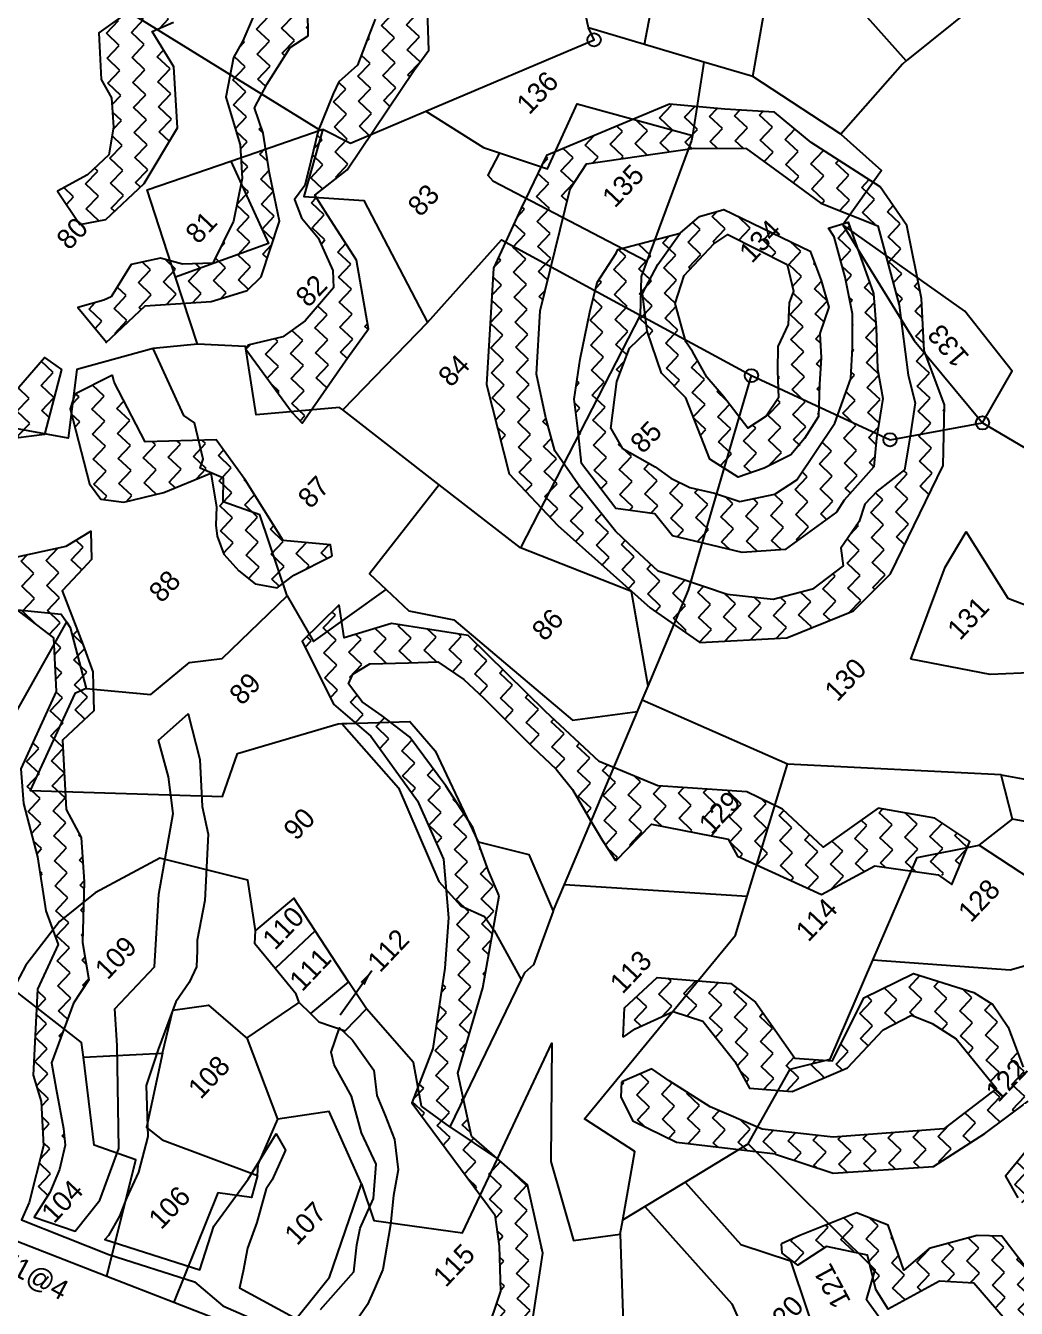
# Model space of a CAD drawing. Header units: metres. Extents: x 302481 to 307962, y 1946667 to 1951250.
# Drawn here: x 306762.4 to 307122.7, y 1949225.2 to 1949691.6 of the extents above; entities that cross this region are included whole.
import ezdxf

# ---------------------------------------------------------------- set-up
doc = ezdxf.new("R2010")
doc.units = ezdxf.units.M
for name, color, linetype in [('POLY_HATCH', 12, 'Continuous'), ('POLY_PARCEL', 6, 'Continuous'), ('SYM_ARROW', 1, 'Continuous'), ('SYM_STONE', 1, 'Continuous'), ('TEXT_PARCEL', 7, 'Continuous')]:
    doc.layers.add(name, color=color, linetype=linetype)
doc.styles.get("Standard").update_dxf_attribs({"font": 'simplex.shx'})
doc.styles.add('TEXT_MAP', font='')
doc.styles.get('TEXT_MAP').set_extended_font_data('Kruti Dev 050')
doc.dimstyles.get("Standard").update_dxf_attribs({"dimtxt": 0.18, "dimasz": 0.18, "dimexe": 0.18, "dimexo": 0.0625, "dimgap": 0.09, "dimtad": 0, "dimtih": 1, "dimtoh": 1, "dimdec": 4, "dimzin": 0, "dimdsep": 46, "dimtxsty": 'Standard', "dimcen": 0.09, "dimadec": 0, "dimazin": 0, "dimtfac": 1, "dimtdec": 4, "dimtofl": 0, "dimtmove": 0, "dimatfit": 3, "dimfxl": 1, "dimtolj": 1, "dimtzin": 0, "dimarcsym": 0})
pattern_1 = [(46.59836, (306648.6593, 1946662.5794), (-0.253821, 9.096249), [6.434523, -6.434523]), (136.59836, (306653.0805, 1946667.2544), (-9.096249, -0.253821), [6.434523, -6.434523])]

# ---------------------------------------------------------------- blocks, each defined once
blk = doc.blocks.new('STONE')
blk.add_circle((0, 0), 0.851)
blk = doc.blocks.new('TEXTARROW')
blk.add_leader([(0.04, -0.01), (8.68, -0.01)], dimstyle='Standard', override={"dimtxt": 2.5, "dimasz": 2.5, "dimexe": 1.25, "dimexo": 0.625, "dimgap": 0.625, "dimtad": 1, "dimtih": 0, "dimtoh": 0, "dimzin": 8, "dimcen": 2.5, "dimtofl": 1})

msp = doc.modelspace()

# ---------------------------------------------------------------- hatches: boundary and pattern name
at = {"layer": 'POLY_HATCH'}
h = msp.add_hatch(dxfattribs=at)
h.set_pattern_fill('ZIGZAG', color=256, scale=2.026621, angle=46.5984, style=0)
h.set_pattern_definition(pattern_1)
h.paths.add_polyline_path([(306907.16, 1949760.42), (306900.62, 1949767.37), (306893.68, 1949774.72), (306882.15, 1949775.58), (306876.69, 1949772.25), (306864.26, 1949762.37), (306857.83, 1949765.37), (306850.35, 1949777.85), (306839.12, 1949782.29), (306823.89, 1949773.53), (306811.03, 1949764.83), (306807.21, 1949773.85), (306793.52, 1949781.39), (306785.12, 1949783.93), (306760.12, 1949769.73), (306746.88, 1949760.63), (306739.02, 1949745.26), (306743.01, 1949729.9), (306741.69, 1949705.66), (306735.08, 1949686.43), (306726.23, 1949676.26), (306710.66, 1949665.5), (306690.26, 1949656.98), (306676.57, 1949649.85), (306658.94, 1949641.81), (306644.62, 1949642.99), (306631.26, 1949638.64), (306610.08, 1949643.99), (306596.77, 1949651.95), (306586.33, 1949656.41), (306568.25, 1949672.03), (306562.95, 1949677.04), (306557.95, 1949685.62), (306553.39, 1949693.03), (306547.6, 1949701.59), (306542.62, 1949709.39), (306535.61, 1949719.11), (306527.38, 1949729.98), (306526.11, 1949747.4), (306527.39, 1949758.55), (306525.66, 1949781.02), (306515.72, 1949779.47), (306510.84, 1949772.26), (306510.3, 1949724.8), (306511.99, 1949720.77), (306536.76, 1949685.68), (306534.14, 1949684.38), (306549.2, 1949669.53), (306563.05, 1949656.44), (306578.61, 1949638.63), (306603.45, 1949629.81), (306625.93, 1949620.14), (306642.06, 1949624.96), (306662.57, 1949629.51), (306674.69, 1949635.81), (306688.08, 1949639.36), (306714.35, 1949650.82), (306721.44, 1949652.61), (306744.26, 1949674.28), (306754.04, 1949693.6), (306751.08, 1949714.94), (306751.8, 1949732.02), (306751.45, 1949744.71), (306757.62, 1949751.23), (306771.33, 1949757.57), (306777.72, 1949756.17), (306786.37, 1949758.79), (306803.12, 1949741.42), (306809.76, 1949730.5), (306816.45, 1949717.99), (306811.19, 1949707.53), (306798.42, 1949695.66), (306789.08, 1949689.05), (306789.94, 1949672.01), (306793.69, 1949665.37), (306794.38, 1949654.68), (306792.67, 1949644.71), (306784.94, 1949637.35), (306773.99, 1949631.49), (306782.14, 1949619.31), (306791.61, 1949621.17), (306805.53, 1949634.26), (306817.68, 1949654.44), (306816.28, 1949676.62), (306808.39, 1949689.48), (306816.23, 1949692.88), (306822.82, 1949698.23), (306826.64, 1949703.89), (306829.14, 1949713.88), (306826.03, 1949726.09), (306822.1, 1949739.07), (306819.91, 1949746.54), (306825.72, 1949751.87), (306841.21, 1949751.12), (306847.95, 1949737.03), (306851.13, 1949707.76), (306845.13, 1949694.89), (306841.41, 1949686.06), (306838, 1949680.01), (306835.22, 1949665.65), (306840.46, 1949648.34), (306841.19, 1949636.06), (306838.05, 1949620.5), (306830.53, 1949605.21), (306819.43, 1949604.9), (306811.44, 1949607.05), (306800.79, 1949604.76), (306793.57, 1949593.05), (306790.83, 1949591.79), (306781.38, 1949589.14), (306791.87, 1949576.57), (306805.88, 1949589.7), (306829.92, 1949591.29), (306834.75, 1949592.74), (306842.94, 1949595.37), (306848.13, 1949600.31), (306854.77, 1949620.48), (306851.1, 1949637.96), (306848.83, 1949652.55), (306845.65, 1949661.79), (306850.21, 1949670.44), (306858.64, 1949683.74), (306865.18, 1949687.92), (306864.95, 1949706.3), (306866.19, 1949719.12), (306861.67, 1949728.58), (306859.32, 1949736.51), (306861.57, 1949742.17), (306865.74, 1949745.48), (306873.79, 1949752.91), (306880.2, 1949752.56), (306884.8, 1949749.76), (306894, 1949744.69), (306894.15, 1949729.51), (306891.67, 1949713.18), (306889.6, 1949701.14), (306889.53, 1949693.94), (306887.04, 1949687.48), (306883.06, 1949677.24), (306876.3, 1949671.18), (306874.29, 1949666.86), (306868.79, 1949653.39), (306866.16, 1949642.39), (306864.01, 1949633.54), (306860.15, 1949628.36), (306862.73, 1949621.78), (306868.79, 1949614.49), (306874.18, 1949602.65), (306874.35, 1949596.26), (306864.03, 1949584.25), (306855.93, 1949578.42), (306843.22, 1949575.4), (306842.55, 1949573.98), (306859.35, 1949550.96), (306863.01, 1949547.08), (306879.6, 1949570.93), (306887.06, 1949581.41), (306882.74, 1949606.36), (306872.16, 1949622.68), (306867.54, 1949629.93), (306879.38, 1949639.21), (306903.67, 1949675.41), (306909.08, 1949682.75), (306907.79, 1949719), (306904.41, 1949731.2), (306918.71, 1949737.02), (306926.92, 1949749.74), (306948.51, 1949747.9), (306962.24, 1949752.72), (306977.73, 1949765.45), (306997.35, 1949763.55), (307003.6, 1949776.22), (307003.52, 1949776.87), (306994.16, 1949781.87), (306984.2, 1949783.57), (306969.76, 1949774.83), (306965.9, 1949770.75), (306959.03, 1949761.04), (306953.21, 1949774.03), (306943.22, 1949776.52), (306934.07, 1949777.45), (306922.33, 1949771.56), (306914.23, 1949763)])
h = msp.add_hatch(dxfattribs=at)
h.set_pattern_fill('ZIGZAG', color=256, scale=2.026621, angle=46.5984, style=0)
h.set_pattern_definition(pattern_1)
h.paths.add_polyline_path([(306677.92, 1949585.08), (306708, 1949593.51), (306740.81, 1949612.63), (306757.1, 1949626.73), (306751.36, 1949642.48), (306732.13, 1949625.27), (306694, 1949606.75), (306670.59, 1949603.82), (306652.54, 1949598.76), (306629.87, 1949596.6), (306616.36, 1949591.67), (306604.12, 1949595.87), (306590.25, 1949604.56), (306567.94, 1949616.81), (306542.56, 1949630.49), (306535.35, 1949644.68), (306519.45, 1949677.04), (306504.24, 1949669.44), (306514.6, 1949634.22), (306529.87, 1949623.31), (306566.27, 1949594.79), (306583.82, 1949589.98), (306621.4, 1949573.62), (306653.16, 1949576.04)])
h.paths.add_polyline_path([(306673.44, 1949527.36), (306687.02, 1949529.27), (306711, 1949539.04), (306724.55, 1949542.46), (306739.49, 1949550.46), (306754.14, 1949541.02), (306769.24, 1949542.97), (306775.41, 1949566.63), (306769.23, 1949571), (306754.55, 1949553.92), (306745.99, 1949562.01), (306734.49, 1949566.99), (306715.83, 1949556.61), (306676.7, 1949546.4), (306656.28, 1949545.06), (306640.32, 1949546.88), (306615.97, 1949550.74), (306600.45, 1949563.94), (306575.4, 1949565.5), (306560.79, 1949573.42), (306546.13, 1949582.85), (306519.85, 1949601.81), (306506.03, 1949614.88), (306499.98, 1949602.98), (306505.01, 1949580.23), (306521.34, 1949570.46), (306547.54, 1949556.06), (306584.36, 1949542.62), (306644.46, 1949524.03), (306654.48, 1949518.16)])
h.paths.add_polyline_path([(306681.86, 1949508.08), (306671.86, 1949518.8), (306662.4, 1949495.07), (306685.63, 1949485.75), (306705.52, 1949488.98), (306720.81, 1949495.91), (306739.39, 1949482.02), (306756.07, 1949481.67), (306772.6, 1949469.02), (306773.49, 1949449.54), (306760.67, 1949421.4), (306761.6, 1949408.78), (306766.74, 1949389.42), (306769.76, 1949369.77), (306774.23, 1949357.49), (306766.75, 1949341.32), (306765.13, 1949309.95), (306768.11, 1949300.46), (306768.9, 1949284.29), (306762.57, 1949259.34), (306765.51, 1949258.34), (306771.28, 1949267.29), (306774.75, 1949275.72), (306776.82, 1949284.57), (306776.19, 1949290.57), (306773.49, 1949304.84), (306771.84, 1949314.51), (306779.77, 1949336.11), (306785.36, 1949344.69), (306783.05, 1949358.21), (306783.74, 1949380.24), (306782.65, 1949396.39), (306777.2, 1949406.59), (306775.86, 1949431.79), (306787.21, 1949442.47), (306786.83, 1949456.7), (306783.33, 1949466.31), (306775.66, 1949486.15), (306779.44, 1949490.14), (306786.36, 1949497.46), (306786.07, 1949507.81), (306777.16, 1949502.38), (306756.57, 1949497.91), (306747.97, 1949504.78), (306728.81, 1949519.13), (306714.16, 1949510.3), (306700.18, 1949500.84)])
h = msp.add_hatch(dxfattribs=at)
h.set_pattern_fill('ZIGZAG', color=256, scale=2.026621, angle=46.5984, style=0)
h.set_pattern_definition(pattern_1)
h.paths.add_polyline_path([(306930, 1949561.17), (306938.23, 1949528.7), (306955.93, 1949509.89), (306989.49, 1949479.95), (307007.6, 1949467.34), (307039.22, 1949469.01), (307063.51, 1949478.82), (307076.89, 1949492.33), (307096.05, 1949531.65), (307096.53, 1949553.75), (307089.21, 1949573.53), (307088.25, 1949592.43), (307082.86, 1949618.96), (307073.23, 1949633.03), (307048.05, 1949649.13), (307034.81, 1949660.11), (307016.73, 1949661.27), (306996.52, 1949663.07), (306951.86, 1949644.45), (306942.61, 1949625.26), (306932.55, 1949603.4)])
h.paths.add_polyline_path([(306992.41, 1949493.25), (306984.01, 1949501.19), (306976.96, 1949507.86), (306964.3, 1949523.55), (306954.9, 1949537), (306951.63, 1949549.01), (306948.25, 1949564.95), (306949.58, 1949587.88), (306960.47, 1949632.35), (306966.44, 1949641.36), (307005.53, 1949647.05), (307024.51, 1949646.93), (307039.2, 1949636.23), (307051.55, 1949627.09), (307072.39, 1949618.85), (307080.05, 1949589.95), (307083.36, 1949564.53), (307085.93, 1949554.46), (307083.99, 1949541.65), (307082.01, 1949530.15), (307072.08, 1949522.34), (307067.63, 1949517.63), (307065.52, 1949511.36), (307058.91, 1949501.68), (307059.74, 1949495.16), (307048.53, 1949486.67), (307034.24, 1949482.99), (307017.5, 1949484.8)], flags=16)
h.paths.add_polyline_path([(306997.62, 1949506.16), (306991.18, 1949514.15), (306977.07, 1949516.04), (306964.51, 1949532.37), (306963.19, 1949545.09), (306961.91, 1949555.85), (306964.13, 1949570.3), (306967.59, 1949587.41), (306970.23, 1949598.28), (306977.14, 1949608.95), (306977.76, 1949610.27), (307000.49, 1949616.15), (307007.52, 1949622.24), (307016.29, 1949624.78), (307047.78, 1949609.65), (307051.67, 1949598.96), (307054.55, 1949589.23), (307051.21, 1949579.65), (307051.78, 1949570.83), (307051.06, 1949561.32), (307050.73, 1949549.54), (307042.52, 1949536.45), (307030.97, 1949530.66), (307021.57, 1949527.45), (307011.25, 1949534.02), (307002.46, 1949556.34), (306993.71, 1949565.26), (306988.39, 1949580.48), (306982.01, 1949574.41), (306977.44, 1949562.18), (306975.29, 1949545.1), (306979.41, 1949538.02), (306991.37, 1949531.17), (306997.04, 1949527.08), (307004.01, 1949523.68), (307012.9, 1949521.64), (307022.14, 1949518.63), (307034.82, 1949521.28), (307042.86, 1949526.42), (307056.69, 1949547.09), (307062.46, 1949563.28), (307063.13, 1949574.75), (307063.12, 1949586.86), (307060.47, 1949600.19), (307056.47, 1949614.8), (307054.42, 1949618.01), (307061.55, 1949620.18), (307070.77, 1949594.27), (307071.76, 1949581.87), (307072.17, 1949566.83), (307074.1, 1949556.09), (307071.88, 1949541.63), (307070.86, 1949531.14), (307060.07, 1949519.05), (307057.25, 1949514.72), (307038.65, 1949501.11), (307022.97, 1949500.01)], flags=0)
h.paths.add_polyline_path([(307025.01, 1949545.21), (307016.19, 1949556.73), (307010.11, 1949563.76), (307004.94, 1949573.1), (307002.56, 1949576.63), (306998.58, 1949590.58), (307001.89, 1949600.82), (307016.55, 1949616.32), (307039.4, 1949604.83), (307041.63, 1949595.08), (307040.12, 1949590.78), (307039.68, 1949582.92), (307035.97, 1949574.96), (307035.88, 1949566.13), (307036.15, 1949556.32), (307031.76, 1949549.65)], flags=0)
h = msp.add_hatch(dxfattribs=at)
h.set_pattern_fill('ZIGZAG', color=256, scale=2.026621, angle=46.5984, style=0)
h.set_pattern_definition(pattern_1)
h.paths.add_polyline_path([(307011.25, 1949534.02), (307021.57, 1949527.45), (307030.97, 1949530.66), (307040.65, 1949535.51), (307045.72, 1949541.54), (307050.73, 1949549.54), (307051.06, 1949561.32), (307051.78, 1949570.83), (307051.21, 1949579.65), (307054.55, 1949589.23), (307051.67, 1949598.96), (307047.78, 1949609.65), (307016.29, 1949624.78), (307007.52, 1949622.24), (307000.49, 1949616.15), (306992.3, 1949604.8), (306986.7, 1949594.17), (306988.39, 1949580.48), (306993.71, 1949565.26), (307002.46, 1949556.34)])
h.paths.add_polyline_path([(307016.19, 1949556.73), (307010.11, 1949563.76), (307004.94, 1949573.1), (307002.56, 1949576.63), (306998.58, 1949590.58), (307001.89, 1949600.82), (307016.55, 1949616.32), (307039.4, 1949604.83), (307041.63, 1949595.08), (307040.12, 1949590.78), (307039.68, 1949582.92), (307035.97, 1949574.96), (307035.88, 1949566.13), (307036.15, 1949556.32), (307031.76, 1949549.65), (307025.01, 1949545.21)], flags=16)
h = msp.add_hatch(dxfattribs=at)
h.set_pattern_fill('ZIGZAG', color=256, scale=2.026621, angle=46.5984, style=0)
h.set_pattern_definition(pattern_1)
h.paths.add_polyline_path([(306997.62, 1949506.16), (307022.97, 1949500.01), (307038.65, 1949501.11), (307057.25, 1949514.72), (307060.07, 1949519.05), (307070.86, 1949531.14), (307071.88, 1949541.63), (307074.1, 1949556.09), (307072.17, 1949566.83), (307071.76, 1949581.87), (307070.77, 1949594.27), (307061.55, 1949620.18), (307054.42, 1949618.01), (307056.47, 1949614.8), (307060.47, 1949600.19), (307063.12, 1949586.86), (307063.13, 1949574.75), (307062.46, 1949563.28), (307056.69, 1949547.09), (307042.86, 1949526.42), (307034.82, 1949521.28), (307022.14, 1949518.63), (307012.9, 1949521.64), (307004.01, 1949523.68), (306997.04, 1949527.08), (306991.37, 1949531.17), (306979.41, 1949538.02), (306975.29, 1949545.1), (306977.44, 1949562.18), (306982.01, 1949574.41), (306988.39, 1949580.48), (306986.7, 1949594.17), (306992.3, 1949604.8), (307000.49, 1949616.15), (306978.04, 1949610.35), (306970.23, 1949598.28), (306967.59, 1949587.41), (306964.13, 1949570.3), (306961.91, 1949555.85), (306963.19, 1949545.09), (306964.51, 1949532.37), (306977.07, 1949516.04), (306991.18, 1949514.15)])
h = msp.add_hatch(dxfattribs=at)
h.set_pattern_fill('ZIGZAG', color=256, scale=2.026621, angle=46.5984, style=0)
h.set_pattern_definition(pattern_1)
h.paths.add_polyline_path([(306853.85, 1949487.16), (306859.92, 1949491.76), (306873.88, 1949498.83), (306873.29, 1949502.88), (306856.08, 1949504.45), (306842.22, 1949526.53), (306831.71, 1949540.96), (306805.84, 1949540.29), (306793.4, 1949564.19), (306780.27, 1949557.6), (306778.65, 1949552.25), (306785.59, 1949525.03), (306789.72, 1949519.39), (306798.16, 1949518.31), (306812.66, 1949521.81), (306829.71, 1949528.93), (306831.81, 1949516.61), (306831.55, 1949509.97), (306832.11, 1949506), (306834.5, 1949499.44), (306839.97, 1949493.4), (306845.85, 1949488.7)])
h = msp.add_hatch(dxfattribs=at)
h.set_pattern_fill('ZIGZAG', color=256, scale=2.026621, angle=46.5984, style=0)
h.set_pattern_definition(pattern_1)
h.paths.add_polyline_path([(306934.58, 1949375.22), (306930.73, 1949384.29), (306924.99, 1949400.04), (306915.29, 1949415.25), (306901.98, 1949433), (306892.04, 1949440.68), (306884.82, 1949445.78), (306879.78, 1949452.27), (306881.45, 1949455.86), (306887.54, 1949459.57), (306901.68, 1949459.97), (306912.29, 1949460.27), (306921.75, 1949453.91), (306929.01, 1949447.04), (306946.74, 1949429.41), (306955.37, 1949421.25), (306961.32, 1949413.9), (306967.82, 1949402.59), (306971.53, 1949396.5), (306977, 1949387.92), (306990.05, 1949401.23), (307017.94, 1949395.77), (307021.3, 1949389.6), (307051.79, 1949375.71), (307071.22, 1949386.07), (307100.39, 1949381.98), (307105.81, 1949394.96), (307093.03, 1949403.43), (307072.41, 1949407.06), (307052.48, 1949392.85), (307037.68, 1949406.66), (307024.64, 1949413.06), (306992.29, 1949415.18), (306970.95, 1949424.09), (306951.51, 1949442.29), (306923.37, 1949469.85), (306895.47, 1949474.26), (306878.24, 1949468.96), (306876.48, 1949481.07), (306862.98, 1949467.86), (306874.33, 1949444.84), (306887.9, 1949433.24), (306904.94, 1949409.75), (306914.36, 1949388.57), (306916.2, 1949367.17), (306914.81, 1949348.84), (306910.56, 1949319.7), (306902.91, 1949299.93), (306933.04, 1949259.15), (306934.61, 1949247.84), (306935.06, 1949231.45), (306929.82, 1949215.53), (306911.63, 1949188.52), (306907.38, 1949182.72), (306903.26, 1949172.86), (306889.59, 1949145.47), (306875.09, 1949133.92), (306854.47, 1949124.22), (306849.54, 1949112.58), (306836.82, 1949103.29), (306827.02, 1949097.33), (306827.75, 1949070.75), (306825.69, 1949046.14), (306842.75, 1949008.77), (306861.84, 1949002.98), (306865.46, 1949013.12), (306849.8, 1949037.35), (306849.22, 1949062.96), (306852.09, 1949083.46), (306867.57, 1949100.32), (306875.01, 1949108.68), (306887.88, 1949126.16), (306909.68, 1949144.85), (306924.45, 1949178.92), (306947, 1949222.19), (306950.5, 1949245.31), (306944.99, 1949270.07), (306924.55, 1949287.78), (306919.56, 1949310.67), (306928.74, 1949341.74)])
h = msp.add_hatch(dxfattribs=at)
h.set_pattern_fill('ZIGZAG', color=256, scale=2.026621, angle=46.5984, style=0)
h.set_pattern_definition(pattern_1)
h.paths.add_polyline_path([(307243.95, 1949300.07), (307223.22, 1949295.31), (307203.76, 1949273.1), (307205.5, 1949296.72), (307189.54, 1949311.43), (307177.63, 1949313.54), (307160.23, 1949325.36), (307141.39, 1949324.23), (307125.21, 1949312.84), (307119.71, 1949327.45), (307114.13, 1949335.7), (307107.19, 1949340.07), (307085.35, 1949346.93), (307067.25, 1949338.14), (307055.89, 1949315.23), (307042.16, 1949316.23), (307027.83, 1949336.48), (307018.84, 1949343.31), (306992.1, 1949345.53), (306980.15, 1949334.53), (306979.76, 1949323.76), (306984.12, 1949326.81), (306997.85, 1949333.09), (307008.64, 1949329.65), (307020.28, 1949315), (307025.63, 1949305.26), (307041.17, 1949304.09), (307061.26, 1949312.69), (307074.26, 1949326.43), (307084.54, 1949331.8), (307092.11, 1949328.81), (307100.82, 1949323.17), (307115.49, 1949305.14), (307096.37, 1949290.42), (307056.07, 1949287.4), (307030.31, 1949290.41), (307011.37, 1949298.43), (306996.4, 1949307.9), (306990.13, 1949312.27), (306979.18, 1949307.56), (306978.98, 1949301.98), (306983.53, 1949293.18), (306999.16, 1949285.48), (307035.1, 1949281.27), (307056.11, 1949274.37), (307092.55, 1949276.83), (307111.19, 1949288.74), (307126.98, 1949300.57), (307130.18, 1949304.92), (307150.9, 1949310.25), (307166.4, 1949298.37), (307179.46, 1949288.78), (307193.55, 1949276.38), (307188.45, 1949271.97), (307177.16, 1949268.8), (307157.57, 1949274.41), (307132.03, 1949289.33), (307118.72, 1949273.31), (307123.21, 1949265.37), (307132.51, 1949254.73), (307148.13, 1949255.65), (307166.8, 1949249.07), (307188.41, 1949256.32), (307212.84, 1949264.6), (307223.36, 1949278.65), (307233.78, 1949278.95), (307241.51, 1949273.48), (307253.4, 1949267.94), (307255.17, 1949255.19), (307265.56, 1949256.43), (307266.28, 1949264.99), (307270.42, 1949269.37), (307279.77, 1949274.38), (307284.89, 1949277.85), (307300.48, 1949279.71), (307317.06, 1949263.11), (307328.23, 1949253.47), (307336.58, 1949242.81), (307341.78, 1949248.31), (307349.46, 1949272.51), (307339.78, 1949264.8), (307312.99, 1949293.64), (307301.08, 1949297), (307268.06, 1949286.22), (307261.26, 1949274.2), (307257.79, 1949285.75)])
h = msp.add_hatch(dxfattribs=at)
h.set_pattern_fill('ZIGZAG', color=256, scale=2.026621, angle=46.5984, style=0)
h.set_pattern_definition(pattern_1)
h.paths.add_polyline_path([(307055.49, 1949155.76), (307041.25, 1949134.76), (307031.05, 1949132.3), (307010.79, 1949132.14), (307000.72, 1949122.34), (306988.14, 1949113.3), (306982.54, 1949106.52), (306981.51, 1949098.63), (306986.14, 1949080.56), (306984.72, 1949072.25), (306983.69, 1949060.79), (306994.93, 1949054.36), (306995.8, 1949060.16), (306998.21, 1949071.76), (306996.64, 1949085.48), (306994.17, 1949106.1), (307009.87, 1949112.83), (307018.68, 1949118.66), (307043.46, 1949108.57), (307063.99, 1949103.86), (307084.6, 1949091.1), (307092.2, 1949096.27), (307111.19, 1949130), (307128.44, 1949157.99), (307146.62, 1949169.41), (307157.42, 1949173.03), (307169.31, 1949171.95), (307180.37, 1949166.1), (307199.57, 1949174.7), (307207.97, 1949179.68), (307226.16, 1949173.56), (307230.43, 1949190.75), (307242.02, 1949200.09), (307249.06, 1949202.66), (307253.7, 1949206.59), (307258.36, 1949209.56), (307266.55, 1949204.58), (307274.37, 1949196.27), (307291.68, 1949204.82), (307301.94, 1949210.8), (307315.23, 1949210.23), (307324.86, 1949194.98), (307330.91, 1949214.03), (307330.12, 1949214.83), (307319.02, 1949228.08), (307299.17, 1949225.62), (307286.16, 1949215.77), (307272.9, 1949215.39), (307268.9, 1949222.86), (307253.87, 1949217.69), (307244.55, 1949211.74), (307241.71, 1949211.66), (307233.84, 1949221.87), (307229, 1949225.52), (307220.02, 1949224.79), (307207.62, 1949227.28), (307203.5, 1949221.95), (307194.86, 1949243.04), (307186.18, 1949248.49), (307181.88, 1949249.79), (307173.89, 1949247.19), (307164.54, 1949242.18), (307152.43, 1949234.25), (307146.9, 1949228.4), (307135.05, 1949228.54), (307117.42, 1949251.46), (307108.41, 1949251.68), (307091, 1949246.91), (307081.73, 1949239.06), (307076.07, 1949255.5), (307064.57, 1949259.91), (307043.93, 1949251.74), (307037.33, 1949248.66), (307037.57, 1949245.2), (307043.27, 1949240.92), (307053.72, 1949247.69), (307068.6, 1949244.57), (307071.63, 1949232.04), (307076.08, 1949224.88), (307094.76, 1949235.11), (307107.3, 1949234.38), (307121.66, 1949217.67), (307140.54, 1949220.15), (307147.56, 1949212.41), (307161.84, 1949224.4), (307176.21, 1949233.17), (307191.92, 1949230.74), (307190.27, 1949213.06), (307196.28, 1949207.75), (307210.04, 1949214.52), (307231.63, 1949202.75), (307224.84, 1949197.12), (307214.55, 1949198.29), (307195.01, 1949185.02), (307185.29, 1949175.53), (307171.22, 1949194.08), (307146.06, 1949183.41), (307128.91, 1949168.71), (307113.39, 1949172.3), (307089.65, 1949170.94)])
h.paths.add_polyline_path([(307058.92, 1949126.89), (307063.67, 1949149.78), (307077.94, 1949157.21), (307090.67, 1949160.47), (307098.58, 1949158.63), (307107.39, 1949154.33), (307112.91, 1949149.11), (307109.8, 1949141.57), (307101.41, 1949130.99), (307098.3, 1949123.46), (307089.06, 1949113.68), (307083.72, 1949112.29), (307068.57, 1949121.79)], flags=16)

# ---------------------------------------------------------------- linework, layer by layer
for points in [[(306842.55, 1949573.98), (306859.35, 1949550.96), (306863.01, 1949547.08), (306879.6, 1949570.93), (306887.06, 1949581.41), (306882.74, 1949606.36), (306872.16, 1949622.68), (306867.54, 1949629.93), (306879.38, 1949639.21), (306903.67, 1949675.41), (306909.08, 1949682.75), (306907.79, 1949719), (306904.41, 1949731.2), (306918.71, 1949737.02), (306926.92, 1949749.74), (306948.51, 1949747.9), (306962.24, 1949752.72), (306977.73, 1949765.45), (306997.35, 1949763.55), (307003.6, 1949776.22), (307003.52, 1949776.87)], [(306834.75, 1949592.74), (306842.94, 1949595.37), (306848.13, 1949600.31), (306854.77, 1949620.48), (306851.1, 1949637.96), (306848.83, 1949652.55), (306845.65, 1949661.79), (306850.21, 1949670.44), (306858.64, 1949683.74), (306865.18, 1949687.92), (306864.95, 1949706.3)], [(306798.42, 1949695.66), (306789.08, 1949689.05), (306789.94, 1949672.01), (306793.69, 1949665.37), (306794.38, 1949654.68), (306792.67, 1949644.71), (306784.94, 1949637.35), (306773.99, 1949631.49), (306782.14, 1949619.31), (306791.61, 1949621.17), (306805.53, 1949634.26), (306817.68, 1949654.44), (306816.28, 1949676.62), (306808.39, 1949689.48), (306816.23, 1949692.88)], [(306845.13, 1949694.89), (306841.41, 1949686.06), (306838, 1949680.01), (306835.22, 1949665.65), (306840.46, 1949648.34), (306841.19, 1949636.06), (306838.05, 1949620.5), (306830.53, 1949605.21), (306819.43, 1949604.9), (306811.44, 1949607.05), (306800.79, 1949604.76), (306793.57, 1949593.05), (306790.83, 1949591.79), (306781.38, 1949589.14), (306791.87, 1949576.57)], [(306889.53, 1949693.94), (306887.04, 1949687.48), (306883.06, 1949677.24), (306876.3, 1949671.18), (306874.29, 1949666.86), (306868.79, 1949653.39), (306866.16, 1949642.39), (306864.01, 1949633.54), (306860.15, 1949628.36), (306862.73, 1949621.78), (306868.79, 1949614.49), (306874.18, 1949602.65), (306874.35, 1949596.26), (306864.03, 1949584.25), (306855.93, 1949578.42), (306843.22, 1949575.4)], [(307061.55, 1949620.18), (307061.55, 1949620.18), (307061.55, 1949620.18), (307070.77, 1949594.27), (307071.76, 1949581.87), (307072.17, 1949566.83), (307074.1, 1949556.09), (307071.88, 1949541.63), (307070.86, 1949531.14), (307060.07, 1949519.05), (307057.25, 1949514.72), (307038.65, 1949501.11), (307022.97, 1949500.01), (306997.62, 1949506.16), (306991.18, 1949514.15), (306977.07, 1949516.04), (306964.51, 1949532.37), (306963.19, 1949545.09), (306961.91, 1949555.85), (306964.13, 1949570.3), (306967.59, 1949587.41), (306970.23, 1949598.28), (306977.14, 1949608.95), (306977.76, 1949610.27), (307000.49, 1949616.15)], [(306975.29, 1949545.1), (306979.41, 1949538.02), (306991.37, 1949531.17), (306997.04, 1949527.08), (307004.01, 1949523.68), (307012.9, 1949521.64), (307022.14, 1949518.63), (307034.82, 1949521.28), (307042.86, 1949526.42), (307056.69, 1949547.09), (307062.46, 1949563.28), (307063.13, 1949574.75), (307063.12, 1949586.86), (307060.47, 1949600.19), (307056.47, 1949614.8), (307054.42, 1949618.01), (307061.55, 1949620.18)], [(306506.03, 1949614.88), (306519.85, 1949601.81), (306546.13, 1949582.85), (306560.79, 1949573.42), (306575.4, 1949565.5), (306600.45, 1949563.94), (306615.97, 1949550.74), (306640.32, 1949546.88), (306656.28, 1949545.06), (306676.7, 1949546.4), (306715.83, 1949556.61), (306734.49, 1949566.99), (306745.99, 1949562.01), (306754.55, 1949553.92), (306769.23, 1949571), (306775.41, 1949566.63), (306769.24, 1949542.97), (306754.14, 1949541.02), (306739.49, 1949550.46), (306724.55, 1949542.46), (306711, 1949539.04), (306687.02, 1949529.27), (306673.44, 1949527.36), (306654.48, 1949518.16)], [(306791.59, 1949576.31), (306805.88, 1949589.7), (306829.92, 1949591.29), (306834.75, 1949592.74)], [(306975.29, 1949545.1), (306977.44, 1949562.18), (306982.01, 1949574.41), (306988.39, 1949580.48)], [(306843.22, 1949575.4), (306842.55, 1949573.98)], [(306794.04, 1949564.51), (306780.27, 1949557.6), (306778.65, 1949552.25), (306785.59, 1949525.03), (306789.72, 1949519.39), (306798.16, 1949518.31), (306812.66, 1949521.81), (306829.71, 1949528.93), (306831.81, 1949516.61), (306831.55, 1949509.97), (306832.11, 1949506), (306834.5, 1949499.44), (306839.97, 1949493.4), (306845.85, 1949488.7), (306853.85, 1949487.16), (306859.92, 1949491.76), (306873.88, 1949498.83)], [(306873.88, 1949498.83), (306873.29, 1949502.88), (306856.08, 1949504.45), (306842.22, 1949526.53), (306831.71, 1949540.96), (306805.84, 1949540.29), (306794.57, 1949561.95), (306794.04, 1949564.51)], [(306756.57, 1949497.91), (306777.16, 1949502.38), (306786.07, 1949507.81), (306786.36, 1949497.46), (306783.21, 1949494.14), (306779.44, 1949490.14), (306775.66, 1949486.15), (306783.33, 1949466.31), (306786.83, 1949456.7), (306786.97, 1949451.52), (306787.21, 1949442.47), (306775.86, 1949431.79), (306777.2, 1949406.59), (306782.65, 1949396.39), (306783.74, 1949380.24), (306783.05, 1949358.21), (306785.36, 1949344.69), (306779.77, 1949336.11), (306771.84, 1949314.51), (306773.49, 1949304.84), (306776.19, 1949290.57), (306776.82, 1949284.57), (306774.75, 1949275.72), (306771.28, 1949267.29), (306765.51, 1949258.34), (306780.46, 1949253.21), (306789.4, 1949264.57), (306796.29, 1949283.27), (306795.73, 1949320.74), (306794.9, 1949334.14), (306809.29, 1949349.36), (306810.88, 1949375.78), (306816.09, 1949405.08), (306814.34, 1949418.45), (306810.73, 1949431.77), (306821.58, 1949441.33), (306825.73, 1949424.79), (306826.66, 1949407.7), (306828.79, 1949397.58), (306827.6, 1949373.48), (306824.76, 1949359.05), (306824.86, 1949355.35), (306824.56, 1949349.33), (306821.94, 1949343.7), (306817.04, 1949336.62), (306810.57, 1949319.31), (306806.31, 1949306.23), (306806.81, 1949287.74), (306803.47, 1949274.69), (306799.1, 1949265.31), (306796.5, 1949258.75), (306792.53, 1949251.7), (306791.18, 1949250.27), (306825.73, 1949239.22), (306830.84, 1949255.1), (306843.33, 1949272.12), (306853.53, 1949288.6), (306856.93, 1949282.68), (306852.13, 1949271.9), (306849.91, 1949268.6), (306846.54, 1949256.47), (306843.09, 1949247.12), (306841.47, 1949238.74), (306840.25, 1949232.69), (306862.8, 1949220.38)], [(306662.4, 1949495.07), (306685.63, 1949485.75), (306705.52, 1949488.98), (306720.81, 1949495.91), (306739.39, 1949482.02), (306756.07, 1949481.67), (306772.6, 1949469.02), (306773.49, 1949449.54), (306760.67, 1949421.4), (306761.6, 1949408.78), (306766.74, 1949389.42), (306769.76, 1949369.77), (306774.23, 1949357.49), (306766.75, 1949341.32), (306765.13, 1949309.95), (306768.11, 1949300.46), (306768.9, 1949284.29), (306763.67, 1949263.69), (306760.89, 1949257.35), (306792.65, 1949244.81), (306823.89, 1949234.78), (306834.16, 1949226.09), (306872.72, 1949209.28)], [(306876.48, 1949481.07), (306862.98, 1949467.86), (306874.33, 1949444.84), (306887.9, 1949433.24), (306904.94, 1949409.75), (306914.36, 1949388.57), (306916.2, 1949367.17), (306914.81, 1949348.84), (306910.56, 1949319.7), (306902.91, 1949299.93), (306933.04, 1949259.15), (306934.61, 1949247.84), (306935.06, 1949231.45), (306929.82, 1949215.53), (306911.63, 1949188.52), (306907.38, 1949182.72), (306903.26, 1949172.86)], [(306977, 1949387.92), (306990.05, 1949401.23), (307017.94, 1949395.77), (307021.3, 1949389.6), (307051.79, 1949375.71), (307071.22, 1949386.07), (307094.33, 1949382.83), (307099.27, 1949379.31), (307105.81, 1949394.96), (307093.03, 1949403.43), (307072.41, 1949407.06), (307052.48, 1949392.85), (307037.68, 1949406.66), (307024.64, 1949413.06), (306992.29, 1949415.18), (306970.95, 1949424.09), (306951.51, 1949442.29), (306923.37, 1949469.85), (306895.47, 1949474.26), (306878.24, 1949468.96), (306876.48, 1949481.07)], [(306930.73, 1949384.29), (306924.99, 1949400.04), (306915.29, 1949415.25), (306901.98, 1949433), (306892.04, 1949440.68), (306884.82, 1949445.78), (306879.78, 1949452.27), (306881.45, 1949455.86), (306887.54, 1949459.57), (306901.68, 1949459.97), (306912.29, 1949460.27), (306921.75, 1949453.91), (306929.01, 1949447.04), (306946.74, 1949429.41), (306955.37, 1949421.25), (306961.32, 1949413.9), (306967.82, 1949402.59), (306971.53, 1949396.5)], [(306977, 1949387.92), (306971.53, 1949396.5)], [(306934.58, 1949375.22), (306930.73, 1949384.29)], [(306861.84, 1949002.98), (306865.46, 1949013.12), (306849.8, 1949037.35), (306849.22, 1949062.96), (306852.09, 1949083.46), (306867.57, 1949100.32), (306875.01, 1949108.68), (306887.88, 1949126.16), (306909.68, 1949144.85), (306924.45, 1949178.92), (306947, 1949222.19), (306950.5, 1949245.31), (306944.99, 1949270.07), (306924.55, 1949287.78), (306919.56, 1949310.67), (306928.74, 1949341.74), (306934.58, 1949375.22)], [(306979.76, 1949323.76), (306980.15, 1949334.53), (306992.1, 1949345.53), (307018.84, 1949343.31), (307027.83, 1949336.48), (307042.16, 1949316.23), (307055.89, 1949315.23), (307067.25, 1949338.14), (307085.35, 1949346.93), (307107.19, 1949340.07), (307114.13, 1949335.7), (307119.71, 1949327.45), (307125.21, 1949312.84)], [(306979.76, 1949323.76), (306984.12, 1949326.81), (306997.85, 1949333.09), (307008.64, 1949329.65), (307020.28, 1949315), (307025.63, 1949305.26), (307041.17, 1949304.09), (307061.26, 1949312.69), (307074.26, 1949326.43), (307084.54, 1949331.8), (307092.11, 1949328.81), (307100.82, 1949323.17), (307115.49, 1949305.14), (307096.37, 1949290.42), (307056.07, 1949287.4), (307030.31, 1949290.41), (307011.37, 1949298.43), (306996.4, 1949307.9), (306990.13, 1949312.27), (306979.18, 1949307.56)], [(306869.62, 1949224.74), (306881.74, 1949238.5), (306882.86, 1949248.25), (306884.08, 1949254.3), (306888.88, 1949265.08), (306889.92, 1949277.61), (306884.52, 1949289.02), (306880.92, 1949302.34), (306874.59, 1949313.73), (306873.54, 1949318.33), (306876.53, 1949327.2), (306881.28, 1949322.71), (306888.99, 1949311.82), (306890.16, 1949302.6), (306893.14, 1949295.28), (306896.62, 1949286.59), (306897.85, 1949275.52), (306896.25, 1949266.22), (306895.15, 1949255.54), (306892.36, 1949239.27), (306889.31, 1949232.24), (306886.69, 1949226.61), (306879.57, 1949216.23)], [(307035.1, 1949281.27), (306999.16, 1949285.48), (306983.53, 1949293.18), (306978.98, 1949301.98), (306979.18, 1949307.56)], [(307035.1, 1949281.27), (307056.11, 1949274.37), (307092.55, 1949276.83), (307111.19, 1949288.74), (307126.98, 1949300.57)], [(307132.03, 1949289.33), (307118.72, 1949273.31), (307123.21, 1949265.37)], [(307233.84, 1949221.87), (307229, 1949225.52), (307220.02, 1949224.79), (307207.62, 1949227.28), (307203.5, 1949221.95), (307194.86, 1949243.04), (307186.18, 1949248.49), (307181.88, 1949249.79), (307173.89, 1949247.19), (307164.54, 1949242.18), (307152.43, 1949234.25), (307146.9, 1949228.4), (307135.05, 1949228.54), (307117.42, 1949251.46), (307108.41, 1949251.68), (307091, 1949246.91), (307081.73, 1949239.06), (307076.07, 1949255.5), (307064.57, 1949259.91), (307043.93, 1949251.74), (307037.33, 1949248.66)], [(307121.66, 1949217.67), (307107.3, 1949234.38), (307094.76, 1949235.11), (307076.08, 1949224.88), (307071.63, 1949232.04), (307068.6, 1949244.57), (307053.72, 1949247.69), (307043.27, 1949240.92), (307037.57, 1949245.2), (307037.33, 1949248.66)]]:
    msp.add_lwpolyline(points, dxfattribs=at)
for points in [[(306930, 1949561.17), (306938.23, 1949528.7), (306955.93, 1949509.89), (306989.49, 1949479.95), (307007.6, 1949467.34), (307039.22, 1949469.01), (307063.51, 1949478.82), (307076.89, 1949492.33), (307096.05, 1949531.65), (307096.53, 1949553.75), (307089.21, 1949573.53), (307088.25, 1949592.43), (307082.86, 1949618.96), (307073.23, 1949633.03), (307048.05, 1949649.13), (307034.81, 1949660.11), (307016.73, 1949661.27), (306996.52, 1949663.07), (306951.86, 1949644.45), (306942.61, 1949625.26), (306932.55, 1949603.4)], [(306964.09, 1949523.85), (306954.9, 1949537), (306951.63, 1949549.01), (306948.25, 1949564.95), (306949.58, 1949587.88), (306960.47, 1949632.35), (306966.44, 1949641.36), (307005.53, 1949647.05), (307024.51, 1949646.93), (307039.2, 1949636.23), (307051.55, 1949627.09), (307072.39, 1949618.85), (307080.05, 1949589.95), (307083.36, 1949564.53), (307085.93, 1949554.46), (307083.99, 1949541.65), (307082.01, 1949530.15), (307072.08, 1949522.34), (307067.63, 1949517.63), (307065.52, 1949511.36), (307058.91, 1949501.68), (307059.74, 1949495.16), (307048.53, 1949486.67), (307034.24, 1949482.99), (307017.5, 1949484.8), (306992.41, 1949493.25), (306984.01, 1949501.19), (306976.96, 1949507.86), (306966.13, 1949521.29)], [(306993.71, 1949565.26), (306988.39, 1949580.48), (306986.7, 1949594.17), (306992.3, 1949604.8), (307000.49, 1949616.15), (307007.52, 1949622.24), (307016.29, 1949624.78), (307047.78, 1949609.65), (307051.67, 1949598.96), (307054.55, 1949589.23), (307051.21, 1949579.65), (307051.78, 1949570.83), (307051.06, 1949561.32), (307050.73, 1949549.54), (307045.72, 1949541.54), (307040.65, 1949535.51), (307030.97, 1949530.66), (307021.57, 1949527.45), (307011.25, 1949534.02), (307002.46, 1949556.34)], [(307002.56, 1949576.63), (306998.58, 1949590.58), (307001.89, 1949600.82), (307012.7, 1949612.25), (307017.84, 1949615.67), (307039.4, 1949604.83), (307041.63, 1949595.08), (307040.12, 1949590.78), (307039.68, 1949582.92), (307035.97, 1949574.96), (307035.88, 1949566.13), (307036.15, 1949556.32), (307031.76, 1949549.65), (307025.01, 1949545.21), (307016.19, 1949556.73), (307010.11, 1949563.76), (307004.94, 1949573.1)]]:
    msp.add_lwpolyline(points, close=True, dxfattribs=at)
at = {"layer": 'POLY_PARCEL'}
for points in [[(307026.86, 1949673.08), (307045.4, 1949778.67)], [(306987.42, 1949684.82), (307003.11, 1949766.68)], [(306748.31, 1949759.48), (306762.65, 1949719.76), (306869.59, 1949653.63)], [(306967.12, 1949690.87), (306954.37, 1949750.96)], [(307082.64, 1949678.78), (307057.55, 1949707.08), (307072.62, 1949738.14)], [(307116.46, 1949706.1), (307082.64, 1949678.78)], [(306907.94, 1949660.5), (306969.14, 1949686.47), (306967.12, 1949690.87)], [(306987.42, 1949684.82), (306967.12, 1949690.87)], [(307009.01, 1949678.39), (306987.42, 1949684.82)], [(307009.01, 1949678.39), (307004.89, 1949651.71)], [(307026.86, 1949673.08), (307009.01, 1949678.39)], [(307082.64, 1949678.78), (307081.25, 1949677.66), (307058.85, 1949652.22)], [(307058.85, 1949652.22), (307026.86, 1949673.08)], [(306870.45, 1949653.93), (306880.62, 1949648.92), (306907.94, 1949660.5)], [(306907.94, 1949660.5), (306928.94, 1949647.27), (306934.76, 1949645.35)], [(306934.76, 1949645.35), (306952.24, 1949639.6), (306962.96, 1949663.19), (307004.89, 1949651.71)], [(306837.02, 1949642.39), (306869.59, 1949653.63)], [(306870.45, 1949653.93), (306863.55, 1949629.5), (306885.36, 1949628.04), (306908.52, 1949583.64)], [(306869.59, 1949653.63), (306870.45, 1949653.93)], [(307004.89, 1949651.71), (307004.59, 1949649.81), (306988.32, 1949606)], [(307058.85, 1949652.22), (307073.68, 1949638.97), (307059.61, 1949619.21)], [(306934.76, 1949645.35), (306930.54, 1949637.28), (306932.3, 1949635.25), (306988.32, 1949606)], [(306816.92, 1949600.14), (306806.56, 1949631.88), (306837.02, 1949642.39)], [(306837.02, 1949642.39), (306850.76, 1949612.47), (306816.92, 1949600.14)], [(307110.39, 1949547.16), (307121.19, 1949565.93), (307103.95, 1949587.86), (307059.61, 1949619.21)], [(307059.61, 1949619.21), (307085.56, 1949577.14), (307110.39, 1949547.16)], [(306908.52, 1949583.64), (306935.53, 1949613.76), (306985.91, 1949586.36)], [(306988.32, 1949606), (306986.25, 1949600.44), (306985.91, 1949586.36)], [(306824.88, 1949575.76), (306816.92, 1949600.14)], [(306985.91, 1949586.36), (306942.37, 1949501.69)], [(306985.91, 1949586.36), (307026.35, 1949564.36)], [(306908.52, 1949583.64), (306877.72, 1949551.96)], [(306824.88, 1949575.76), (306808.83, 1949574.17)], [(306877.72, 1949551.96), (306876.61, 1949552.82), (306846.21, 1949550.06), (306842.32, 1949574.94), (306824.88, 1949575.76)], [(306808.83, 1949574.17), (306781.02, 1949566.56), (306777.91, 1949541.67), (306740.05, 1949548.54)], [(306857.48, 1949484.33), (306847.59, 1949513.77), (306834.21, 1949518.5), (306834.35, 1949527.02), (306825.92, 1949530.75), (306826.97, 1949534), (306823.77, 1949547.16), (306819.91, 1949549.89), (306808.83, 1949574.17)], [(306988.77, 1949451.49), (307003.45, 1949486.32), (307026.35, 1949564.36)], [(307026.35, 1949564.36), (307076.76, 1949541.04), (307110.39, 1949547.16)], [(306912.8, 1949524.68), (306877.72, 1949551.96)], [(307110.39, 1949547.16), (307218.65, 1949483.44), (307242.39, 1949460.76)], [(306912.8, 1949524.68), (306887.44, 1949492.33), (306893.54, 1949486.56)], [(306942.37, 1949501.69), (306912.8, 1949524.68)], [(306988.77, 1949451.49), (306982.73, 1949485.88), (306942.37, 1949501.69)], [(306725.44, 1949485.15), (306726.65, 1949484.95), (306735.07, 1949481.59), (306775.31, 1949477.63), (306777.23, 1949474.87)], [(306784.38, 1949450.62), (306807.91, 1949448.46), (306821.98, 1949460.03), (306833.87, 1949461.5), (306857.48, 1949484.33)], [(306857.48, 1949484.33), (306867.05, 1949467.63), (306893.54, 1949486.56)], [(306893.54, 1949486.56), (306901.73, 1949478.81), (306918.13, 1949475.54), (306961.25, 1949439.06), (306984.89, 1949442.26)], [(306777.23, 1949474.87), (306734.85, 1949399.42), (306698.17, 1949342.15), (306678.11, 1949320.94)], [(306777.23, 1949474.87), (306778.66, 1949472.8), (306784.38, 1949450.62)], [(306784.38, 1949450.62), (306780.33, 1949448.74), (306764.01, 1949413.45), (306833.97, 1949411.32), (306839.48, 1949426.96), (306876.06, 1949437.8), (306877.39, 1949437.84)], [(306986.61, 1949446.37), (306988.77, 1949451.49)], [(307117.23, 1949419.15), (307138.48, 1949415.37), (307162.51, 1949451.91), (307236.75, 1949424.89)], [(306984.89, 1949442.26), (306986.61, 1949446.37)], [(307039.48, 1949423.12), (306986.61, 1949446.37)], [(306958.34, 1949379.28), (306984.89, 1949442.26)], [(306877.39, 1949437.84), (306879.17, 1949437.89)], [(306877.39, 1949437.84), (306898.01, 1949414.48), (306912.72, 1949380.39), (306920.7, 1949371.59), (306929.32, 1949367.71), (306932.81, 1949362.65), (306942.59, 1949344.72)], [(306879.17, 1949437.89), (306902.1, 1949438.55), (306911.41, 1949427.98), (306927.02, 1949394.89), (306945.46, 1949390.26), (306954.27, 1949369.62)], [(307024.87, 1949375.13), (307039.48, 1949423.12)], [(307117.23, 1949419.15), (307039.48, 1949423.12)], [(307121.28, 1949403.02), (307117.23, 1949419.15)], [(307109.15, 1949393.64), (307121.28, 1949403.02)], [(307222.26, 1949355.73), (307209.24, 1949365.38), (307200.2, 1949384.73), (307163.82, 1949385.24), (307149.03, 1949397.97), (307121.28, 1949403.02)], [(307109.15, 1949393.64), (307139.11, 1949373.96), (307134.54, 1949352.16), (307120.47, 1949348.15), (307070.53, 1949351.77)], [(307070.53, 1949351.77), (307086.58, 1949389.13), (307109.15, 1949393.64)], [(306846.03, 1949362.65), (306843.26, 1949380.93), (306811.24, 1949388.92), (306787.73, 1949376.32), (306774.76, 1949365.92), (306762.51, 1949350.04), (306757.94, 1949341.22)], [(306954.27, 1949369.62), (306958.34, 1949379.28)], [(306958.34, 1949379.28), (307024.87, 1949375.13)], [(306979.55, 1949257.36), (306984, 1949282.25), (306965.62, 1949294.1), (307020.54, 1949360.93), (307024.87, 1949375.13)], [(306867.7, 1949362.52), (306859.91, 1949374.41), (306846.03, 1949362.65)], [(306954.27, 1949369.62), (306947.08, 1949350.16), (306943.81, 1949347.23), (306942.59, 1949344.72)], [(306853.19, 1949348.72), (306845.78, 1949357.72), (306846.03, 1949362.65)], [(306867.7, 1949362.52), (306853.19, 1949348.72)], [(306879.89, 1949343.96), (306867.7, 1949362.52)], [(307025.19, 1949284.97), (307040.44, 1949312.23), (307055.05, 1949315.75), (307070.53, 1949351.77)], [(306861.89, 1949336.41), (306860.86, 1949339.41), (306853.19, 1949348.72)], [(306879.89, 1949343.96), (306866.01, 1949332.4)], [(306886.37, 1949334.08), (306879.89, 1949343.96)], [(306942.59, 1949344.72), (306916.7, 1949291.26)], [(306783.43, 1949316.54), (306782.78, 1949321.85), (306757.94, 1949341.22)], [(306812.22, 1949317.95), (306815.96, 1949333.58), (306828.97, 1949335.47), (306843.05, 1949323.24)], [(306843.05, 1949323.24), (306842.93, 1949323.56), (306861.89, 1949336.41)], [(306861.89, 1949336.41), (306866.01, 1949332.4)], [(306866.01, 1949332.4), (306869.08, 1949329.42), (306878.64, 1949326.1), (306886.37, 1949334.08)], [(306916.7, 1949291.26), (306906.44, 1949298.7), (306903.43, 1949314.61), (306886.37, 1949334.08)], [(306854.15, 1949293.97), (306843.05, 1949323.24)], [(306934.05, 1949279.62), (306953.78, 1949321.62), (306953.4, 1949278.54), (306961.66, 1949249.88), (306978.62, 1949252.17)], [(306783.43, 1949316.54), (306812.22, 1949317.95)], [(306791.94, 1949236.9), (306802.49, 1949279.24), (306787.39, 1949284.49), (306783.43, 1949316.54)], [(306812.22, 1949317.95), (306806.34, 1949290.9), (306812.13, 1949286.52), (306846.75, 1949273.5)], [(306884.51, 1949270.42), (306872.81, 1949296.78), (306854.15, 1949293.97)], [(306846.75, 1949273.5), (306847.03, 1949277.52), (306854.15, 1949293.97)], [(306916.7, 1949291.26), (306934.05, 1949279.62)], [(307002.21, 1949271.07), (307025.19, 1949284.97)], [(307085.63, 1949175.25), (307097.2, 1949188.35), (307068.25, 1949228.28), (307071.31, 1949239.2), (307025.19, 1949284.97)], [(306884.51, 1949270.42), (306888.99, 1949257.09), (306921.35, 1949252.6), (306934.05, 1949279.62)], [(306846.75, 1949273.5), (306844.51, 1949265.49), (306832.36, 1949267.17), (306816.35, 1949227.39)], [(306855.39, 1949214.61), (306872.94, 1949236.58), (306884.51, 1949270.42)], [(306987.62, 1949262.24), (307002.21, 1949271.07)], [(307002.21, 1949271.07), (307022.57, 1949248.38), (307040.53, 1949242.45), (307052.59, 1949206.68), (307085.63, 1949175.25)], [(306979.55, 1949257.36), (306987.62, 1949262.24)], [(306987.62, 1949262.24), (307019.28, 1949226.88), (307033.03, 1949195.8), (307072.43, 1949160.3)], [(306745.34, 1949255.33), (306748.72, 1949253.74), (306791.94, 1949236.9)], [(306978.62, 1949252.17), (306979.55, 1949257.36)], [(306978.62, 1949252.17), (306979.96, 1949212.49)], [(306791.94, 1949236.9), (306816.35, 1949227.39)], [(306816.35, 1949227.39), (306853.9, 1949212.75)]]:
    msp.add_lwpolyline(points, dxfattribs=at)
msp.add_lwpolyline([(307084.35, 1949461.29), (307096.86, 1949494.66), (307104.5, 1949507.52), (307119.6, 1949483.45), (307148.53, 1949472.41), (307147.4, 1949457.16), (307113.14, 1949455.66)], close=True, dxfattribs=at)

# ---------------------------------------------------------------- block references
at = {"layer": 'SYM_ARROW', "xscale": 2.290476579996211, "yscale": -2.287378800213096, "zscale": 2.290476579996211, "rotation": 234.7175558278788}
msp.add_blockref('TEXTARROW', (306888.31, 1949348.04), dxfattribs=at)
at = {"layer": 'SYM_STONE', "ltscale": 10, "xscale": 2.837269951954671, "yscale": 2.837269951954671, "zscale": 2.837269951954671, "rotation": 46.59836237906222}
for p in [(306969.14, 1949686.47), (307026.35, 1949564.36), (307110.39, 1949547.16), (307076.76, 1949541.04)]:
    msp.add_blockref('STONE', p, dxfattribs=at)

# ---------------------------------------------------------------- texts
at = {"layer": 'TEXT_PARCEL', "style": 'TEXT_MAP'}
for s, rotation, p in [('136', 46.5984, (306945.55, 1949658.9)), ('135', 46.5984, (306976.7, 1949625)), ('83', 46.5984, (306906, 1949621.78)), ('81', 46.5984, (306825.17, 1949611.85)), ('80', 46.5984, (306778.25, 1949609.66)), ('134', 46.5984, (307026.53, 1949604.92)), ('82', 46.5984, (306865.23, 1949588.8)), ('133', 130.5813, (307105.97, 1949571.34)), ('84', 46.5984, (306917.09, 1949559.82)), ('85', 46.5984, (306986.91, 1949535.65)), ('87', 46.5984, (306866.04, 1949515.62)), ('88', 46.5984, (306811.86, 1949481.37)), ('131', 46.5984, (307102.21, 1949467.78)), ('86', 46.5984, (306951.13, 1949467.42)), ('130', 46.5984, (307057.57, 1949445.44)), ('89', 46.5984, (306841.1, 1949444.12)), ('129', 46.5984, (307011.85, 1949397.09)), ('90', 46.5984, (306860.81, 1949394.95)), ('128', 46.5984, (307106.15, 1949365.14)), ('110', 46.5984, (306853.13, 1949355.14)), ('114', 46.5984, (307047.09, 1949358.14)), ('112', 46.5984, (306891.31, 1949346.99)), ('109', 46.5984, (306792.22, 1949344.33)), ('111', 46.5984, (306862.95, 1949340.04)), ('113', 46.5984, (306979.5, 1949339.18)), ('108', 46.5984, (306826.11, 1949300.95)), ('122', 46.5984, (307116.16, 1949299.78)), ('104', 46.5984, (306772.74, 1949255.73)), ('106', 46.5984, (306811.72, 1949253.49)), ('107', 46.5984, (306861.16, 1949247.73)), ('115', 46.5984, (306915.2, 1949232.5)), ('471@4', 331.8612, (306747.54, 1949242.81)), ('121', 118.1403, (307062.71, 1949227.72)), ('120', 46.5984, (307034.72, 1949213.67))]:
    msp.add_text(s, height=7.296, rotation=rotation, dxfattribs=at).set_placement(p)

doc.saveas('drawing.dxf')
